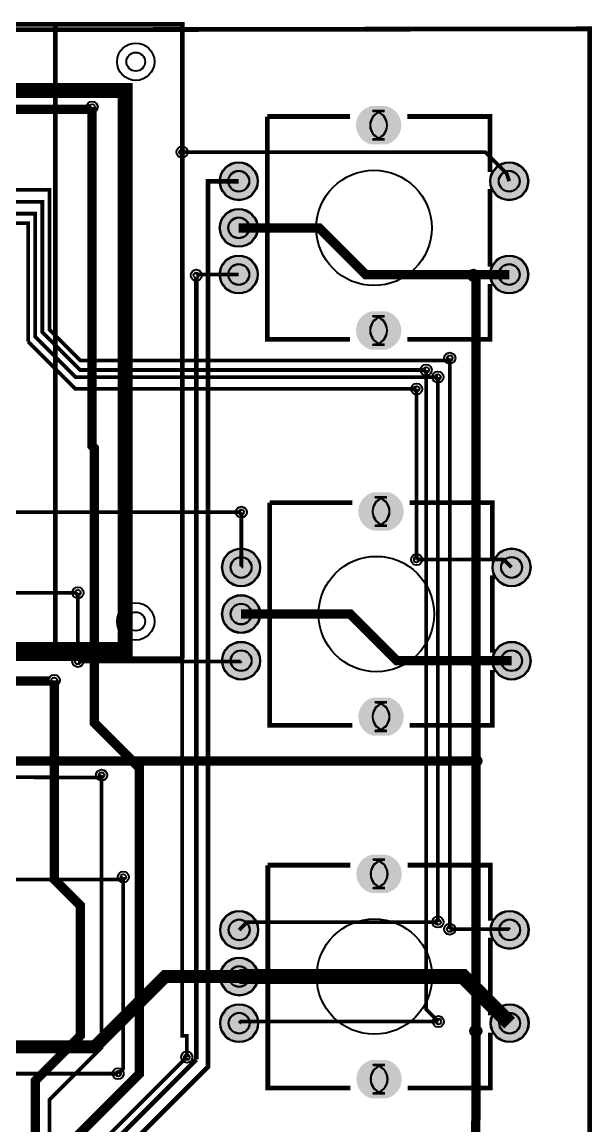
# Model space of a CAD drawing. Header units: millimetres. Extents: x -73.1 to 12.2, y 1 to 92.9.
# Drawn here: x -18.4 to 12.2, y 33.8 to 92.9 of the extents above; entities that cross this region are included whole.
import ezdxf

# ---------------------------------------------------------------- set-up
doc = ezdxf.new("R2010")
doc.units = ezdxf.units.MM
for name, color, linetype, true_color in [('BoardOutLine', 7, 'Continuous', 0xff00ff), ('BottomLayer', 7, 'Continuous', 0x0000ff), ('BottomSolderMaskLayer', 7, 'Continuous', 0xaa00ff), ('Document', 7, 'Continuous', 0xffffff), ('Hole', 7, 'Continuous', 0x222222), ('Multi-Layer', 7, 'Continuous', 0xc0c0c0), ('TopAssembly', 7, 'Continuous', 0x33cc99), ('TopLayer', 7, 'Continuous', 0xff0000), ('TopSilkLayer', 7, 'Continuous', 0xffcc00), ('TopSolderMaskLayer', 7, 'Continuous', 0x800080)]:
    doc.layers.add(name, color=color, linetype=linetype, true_color=true_color)

msp = doc.modelspace()

# ---------------------------------------------------------------- hatches: boundary and pattern name
at = {"layer": 'BottomSolderMaskLayer'}
for points in [[(1.1680721361442468, 88.44043688087373, -0.7853981633974483), (1.1680721361442463, 86.38963677927353), (0.34775209550411984, 86.38963677927353, -0.7853981633974483), (0.3477520955041202, 88.44043688087373)], [(-7.767360934721921, 84.41503683007363, 1), (-5.716560833121719, 84.41503683007363, 1)], [(6.732512065024082, 84.41503683007363, 1), (8.783312166624285, 84.41503683007363, 1)], [(-7.767360934721921, 81.91516383032763, 1), (-5.716560833121719, 81.91516383032763, 1)], [(-7.767360934721921, 79.41503683007375, 1), (-5.716560833121719, 79.41503683007375, 1)], [(6.732512065024082, 79.41503683007375, 1), (8.783312166624285, 79.41503683007375, 1)], [(1.1680721361442468, 77.44043688087373, -0.7853981633974483), (1.1680721361442463, 75.38963677927353), (0.34775209550411984, 75.38963677927353, -0.7853981633974483), (0.3477520955041202, 77.44043688087373)], [(1.295072390144924, 67.73964947929898, -0.7853981633974483), (1.2950723901449235, 65.68884937769877), (0.4747523495045696, 65.68884937769877, -0.7853981633974483), (0.47475234950456996, 67.73964947929898)], [(-7.6403606807214715, 63.71424942849876, 1), (-5.589560579121269, 63.71424942849876, 1)], [(6.859512319024759, 63.71424942849876, 1), (8.910312420624962, 63.71424942849876, 1)], [(-7.6403606807214715, 61.21437642875287, 1), (-5.589560579121269, 61.21437642875287, 1)], [(-7.6403606807214715, 58.714249428498874, 1), (-5.589560579121269, 58.714249428498874, 1)], [(6.859512319024759, 58.714249428498874, 1), (8.910312420624962, 58.714249428498874, 1)], [(1.295072390144924, 56.739649479298976, -0.7853981633974483), (1.2950723901449235, 54.68884937769877), (0.4747523495045696, 54.68884937769877, -0.7853981633974483), (0.47475234950456996, 56.739649479298976)], [(1.1906781813563614, 48.30861061722118, -0.7853981633974483), (1.190678181356361, 46.257810515620974), (0.37035814071623446, 46.257810515620974, -0.7853981633974483), (0.3703581407162348, 48.30861061722118)], [(-7.744754889509807, 44.283210566421076, 1), (-5.693954787909604, 44.283210566421076, 1)], [(6.755118110236197, 44.283210566421076, 1), (8.8059182118364, 44.283210566421076, 1)], [(-7.744754889509807, 41.783337566675186, 1), (-5.693954787909604, 41.783337566675186, 1)], [(-7.744754889509807, 39.283210566421076, 1), (-5.693954787909604, 39.283210566421076, 1)], [(6.755118110236197, 39.283210566421076, 1), (8.8059182118364, 39.283210566421076, 1)], [(1.1906781813563614, 37.30861061722129, -0.7853981633974483), (1.190678181356361, 35.25781051562109), (0.37035814071623446, 35.25781051562109, -0.7853981633974483), (0.3703581407162348, 37.30861061722129)]]:
    msp.add_hatch(color=256, dxfattribs=at).paths.add_polyline_path(points)
at = {"layer": 'Multi-Layer'}
for points in [[(1.1579121158242744, 88.41503683007363, -0.7853981633974483), (1.157912115824274, 86.41503683007363), (0.35791211582409216, 86.41503683007363, -0.7853981633974483), (0.3579121158240925, 88.41503683007363)], [(-7.74196088392182, 84.41503683007363, 1), (-5.74196088392182, 84.41503683007363, 1)], [(6.757912115824183, 84.41503683007363, 1), (8.757912115824183, 84.41503683007363, 1)], [(-7.74196088392182, 81.91516383032763, 1), (-5.74196088392182, 81.91516383032763, 1)], [(-7.74196088392182, 79.41503683007375, 1), (-5.74196088392182, 79.41503683007375, 1)], [(6.757912115824183, 79.41503683007375, 1), (8.757912115824183, 79.41503683007375, 1)], [(1.1579121158242744, 77.41503683007363, -0.7853981633974483), (1.157912115824274, 75.41503683007363), (0.35791211582409216, 75.41503683007363, -0.7853981633974483), (0.3579121158240925, 77.41503683007363)], [(1.2849123698247242, 67.71424942849887, -0.7853981633974483), (1.2849123698247238, 65.71424942849887), (0.48491236982454194, 65.71424942849887, -0.7853981633974483), (0.4849123698245423, 67.71424942849887)], [(-7.61496062992137, 63.71424942849876, 1), (-5.61496062992137, 63.71424942849876, 1)], [(6.88491236982486, 63.71424942849876, 1), (8.88491236982486, 63.71424942849876, 1)], [(-7.61496062992137, 61.21437642875287, 1), (-5.61496062992137, 61.21437642875287, 1)], [(-7.61496062992137, 58.714249428498874, 1), (-5.61496062992137, 58.714249428498874, 1)], [(6.88491236982486, 58.714249428498874, 1), (8.88491236982486, 58.714249428498874, 1)], [(1.2849123698247242, 56.714249428498874, -0.7853981633974483), (1.2849123698247238, 54.714249428498874), (0.48491236982454194, 54.714249428498874, -0.7853981633974483), (0.4849123698245423, 56.714249428498874)], [(1.180518161036389, 48.283210566421076, -0.7853981633974483), (1.1805181610363886, 46.283210566421076), (0.3805181610362068, 46.283210566421076, -0.7853981633974483), (0.3805181610362071, 48.283210566421076)], [(-7.719354838709705, 44.283210566421076, 1), (-5.719354838709705, 44.283210566421076, 1)], [(6.780518161036298, 44.283210566421076, 1), (8.780518161036298, 44.283210566421076, 1)], [(-7.719354838709705, 41.783337566675186, 1), (-5.719354838709705, 41.783337566675186, 1)], [(-7.719354838709705, 39.283210566421076, 1), (-5.719354838709705, 39.283210566421076, 1)], [(6.780518161036298, 39.283210566421076, 1), (8.780518161036298, 39.283210566421076, 1)], [(1.180518161036389, 37.28321056642119, -0.7853981633974483), (1.1805181610363886, 35.28321056642119), (0.3805181610362068, 35.28321056642119, -0.7853981633974483), (0.3805181610362071, 37.28321056642119)]]:
    msp.add_hatch(color=256, dxfattribs=at).paths.add_polyline_path(points)
at = {"layer": 'TopSolderMaskLayer'}
for points in [[(1.1680721361442468, 88.44043688087373, -0.7853981633974483), (1.1680721361442463, 86.38963677927353), (0.34775209550411984, 86.38963677927353, -0.7853981633974483), (0.3477520955041202, 88.44043688087373)], [(-7.767360934721921, 84.41503683007363, 1), (-5.716560833121719, 84.41503683007363, 1)], [(6.732512065024082, 84.41503683007363, 1), (8.783312166624285, 84.41503683007363, 1)], [(-7.767360934721921, 81.91516383032763, 1), (-5.716560833121719, 81.91516383032763, 1)], [(-7.767360934721921, 79.41503683007375, 1), (-5.716560833121719, 79.41503683007375, 1)], [(6.732512065024082, 79.41503683007375, 1), (8.783312166624285, 79.41503683007375, 1)], [(1.1680721361442468, 77.44043688087373, -0.7853981633974483), (1.1680721361442463, 75.38963677927353), (0.34775209550411984, 75.38963677927353, -0.7853981633974483), (0.3477520955041202, 77.44043688087373)], [(1.295072390144924, 67.73964947929898, -0.7853981633974483), (1.2950723901449235, 65.68884937769877), (0.4747523495045696, 65.68884937769877, -0.7853981633974483), (0.47475234950456996, 67.73964947929898)], [(-7.6403606807214715, 63.71424942849876, 1), (-5.589560579121269, 63.71424942849876, 1)], [(6.859512319024759, 63.71424942849876, 1), (8.910312420624962, 63.71424942849876, 1)], [(-7.6403606807214715, 61.21437642875287, 1), (-5.589560579121269, 61.21437642875287, 1)], [(-7.6403606807214715, 58.714249428498874, 1), (-5.589560579121269, 58.714249428498874, 1)], [(6.859512319024759, 58.714249428498874, 1), (8.910312420624962, 58.714249428498874, 1)], [(1.295072390144924, 56.739649479298976, -0.7853981633974483), (1.2950723901449235, 54.68884937769877), (0.4747523495045696, 54.68884937769877, -0.7853981633974483), (0.47475234950456996, 56.739649479298976)], [(1.1906781813563614, 48.30861061722118, -0.7853981633974483), (1.190678181356361, 46.257810515620974), (0.37035814071623446, 46.257810515620974, -0.7853981633974483), (0.3703581407162348, 48.30861061722118)], [(-7.744754889509807, 44.283210566421076, 1), (-5.693954787909604, 44.283210566421076, 1)], [(6.755118110236197, 44.283210566421076, 1), (8.8059182118364, 44.283210566421076, 1)], [(-7.744754889509807, 41.783337566675186, 1), (-5.693954787909604, 41.783337566675186, 1)], [(-7.744754889509807, 39.283210566421076, 1), (-5.693954787909604, 39.283210566421076, 1)], [(6.755118110236197, 39.283210566421076, 1), (8.8059182118364, 39.283210566421076, 1)], [(1.1906781813563614, 37.30861061722129, -0.7853981633974483), (1.190678181356361, 35.25781051562109), (0.37035814071623446, 35.25781051562109, -0.7853981633974483), (0.3703581407162348, 37.30861061722129)]]:
    msp.add_hatch(color=256, dxfattribs=at).paths.add_polyline_path(points)

# ---------------------------------------------------------------- linework, layer by layer
at = {"layer": 'BoardOutLine', "const_width": 0.25400050800101603}
msp.add_lwpolyline([(-68.58013716027426, 92.45618491236985), (12.065024130048187, 92.5831851663703), (12.06499872999757, 2.4137668275336637), (-68.70716281432556, 2.4137668275336637), (-68.58013716027426, 92.45618491236985)], close=True, dxfattribs=at)
at = {"layer": 'BottomLayer'}
for points, const_width in [([(-54.61013462026904, 88.26517653035307), (-14.732791465582977, 88.26517653035307), (-14.605029210058547, 88.39296418592835)], 0.5), ([(-9.779044958089798, 85.97917195834395), (6.471729743459491, 85.97917195834395), (7.621640843281739, 84.8292608585217), (7.757937515875028, 84.41501143002279)], 0.2), ([(-18.923063246126276, 83.94792989585983), (-16.89105918211817, 83.94792989585983), (-16.89105918211817, 76.45491490982988), (-15.24005588011164, 74.80391160782324), (4.444983489967171, 74.80391160782324), (4.571983743967621, 74.9309118618238)], 0.2), ([(-19.304064008127853, 83.31292862585724), (-17.272059944119746, 83.31292862585724), (-17.272059944119746, 76.32791465582932), (-15.24005588011164, 74.29591059182121), (3.301981203962441, 74.29591059182121)], 0.2), ([(-40.13210566421117, 82.16992633985274), (-18.0340614681229, 82.16992633985274), (-18.0340614681229, 78.35737871475737), (-18.034036068072282, 75.81915163830331)], 0.2), ([(-19.68506477012943, 82.67792735585476), (-17.653060706121323, 82.67792735585476), (-17.653060706121323, 76.0739141478283), (-15.494056388112767, 73.91490982981963), (3.936982473965145, 73.91490982981963)], 0.2), ([(7.757200914401892, 79.41402082804154), (0.06598933197869883, 79.41402082804154), (-2.435941071882098, 81.91595123190245), (-6.741173482346994, 81.91595123190245)], 0.5), ([(-9.017043434086872, 79.3751587503175), (-8.977139954279892, 79.41506223012448), (-6.74191008382013, 79.41506223012448)], 0.2), ([(-18.034036068072282, 75.81915163830331), (-15.494056388112767, 73.27990855981716), (2.7939801879604147, 73.27990855981716)], 0.2), ([(-39.49710439420869, 62.8658877317755), (-39.49710439420869, 66.6758953517907), (-13.84305308610601, 66.6758953517907)], 0.2), ([(-13.971501143002342, 66.67510795021587), (-6.604013208026572, 66.67510795021587)], 0.2), ([(2.794005588011032, 64.13510287020563), (7.464008128016303, 64.13510287020563), (7.884937769875705, 63.71422402844803)], 0.2), ([(-38.98907797815605, 62.357099314198535), (-15.367081534162935, 62.357099314198535), (-15.36705613411209, 62.35712471424938)], 0.2), ([(-6.614173228346544, 61.21490982981959), (-0.7620015240031535, 61.21490982981959), (1.7373380746760176, 58.71297942595879), (7.884201168402342, 58.71551943103884)], 0.5), ([(-15.367030734061473, 58.674091948183786), (-6.655092710185272, 58.674091948183786), (-6.6149098298196805, 58.71427482854972)], 0.2), ([(-36.59309118618239, 57.63119126238246), (-16.63705867411727, 57.630937261874465), (-16.63705867411727, 57.65811531623058)], 0.5), ([(5.969011938023868, 53.34008128016251), (-27.819608839217608, 53.34008128016251)], 0.5), ([(-36.59309118618239, 52.530099060198154), (-36.59309118618239, 52.530099060198154), (-14.224079248158432, 52.451079502158905), (-14.097053594107138, 52.57810515621031)], 0.2), ([(-20.95506731013461, 46.99009398018791), (-13.058420116840352, 46.99009398018791), (-12.93144526289052, 47.117068834137626)], 0.2), ([(3.9370078740157624, 44.70406400812794), (-6.298399796799458, 44.70406400812794), (-6.719354838709705, 44.283185166370345)], 0.2), ([(4.572009144018239, 44.32306324612648), (7.740563881127855, 44.32306324612648), (7.780518161036298, 44.283185166370345)], 0.2), ([(-19.687604775209593, 38.01447802895609), (-14.455194310388606, 38.01447802895609), (-10.685826771653637, 41.78384556769117), (-6.718338836677731, 41.78384556769117)], 0.7000000000000001), ([(-6.719354838709705, 41.78336296672592), (5.280441960883763, 41.78336296672592), (7.780518161036298, 39.28323596647192)], 0.8), ([(-13.208051816103534, 36.576835153670345), (-21.94820929641878, 36.576835153670345), (-21.94820929641878, 36.680975361950686), (-25.527076454152848, 40.259842519685094), (-27.813081026161854, 40.259842519685094), (-29.083083566167033, 38.98983997968003), (-32.10822961645931, 38.98983997968003)], 0.2), ([(3.959588519177032, 39.370053340106665), (-6.632537465074847, 39.370053340106665), (-6.719354838709705, 39.28323596647192)], 0.2), ([(-24.00307340614677, 31.242062484124972), (-15.748006096012205, 31.242062484124972), (-9.525019050038281, 37.46504953009901)], 0.2)]:
    msp.add_lwpolyline(points, dxfattribs=dict(at, const_width=const_width))
at = {"layer": 'BottomSolderMaskLayer'}
for points in [[(1.0656884023444488, 88.18435849959266), (0.4504483718644677, 88.18435849959266)], [(1.0656884023444493, 86.64623237817912), (0.450448371864468, 86.64623237817912)], [(1.0656884023444488, 77.18435849959266), (0.4504483718644677, 77.18435849959266)], [(1.0656884023444493, 75.64623237817912), (0.450448371864468, 75.64623237817912)], [(1.192688656345126, 67.48331248920564), (0.5774486258649175, 67.48331248920564)], [(1.1926886563451264, 65.9451863677921), (0.5774486258649177, 65.9451863677921)], [(1.192688656345126, 56.48331248920564), (0.5774486258649175, 56.48331248920564)], [(1.1926886563451264, 54.94518636779211), (0.5774486258649177, 54.94518636779211)], [(1.0882684023431464, 48.05227362712784), (0.4730283718631652, 48.05227362712784)], [(1.0882684023431468, 46.51414750571431), (0.47302837186316554, 46.51414750571431)], [(1.0882684023431464, 37.05227362712795), (0.4730283718631652, 37.05227362712795)], [(1.0882684023431468, 35.514147505714426), (0.47302837186316554, 35.514147505714426)]]:
    msp.add_lwpolyline(points, close=True, dxfattribs=at)
for centre, radius in [((-6.74196088392182, 84.41503683007363), 1.0254000508001015), ((7.757912115824183, 84.41503683007363), 1.0254000508001015), ((-6.741935483870975, 84.41529083058163), 0.5639830505467464), ((7.758064516129025, 84.41529083058163), 0.5639830505467464), ((-6.74196088392182, 81.91516383032763), 1.0254000508001015), ((-6.741935483870975, 81.91529083058163), 0.5639830505467464), ((-6.74196088392182, 79.41503683007375), 1.0254000508001015), ((-6.741935483870975, 79.41529083058163), 0.5639830505467464), ((7.757912115824183, 79.41503683007375), 1.0254000508001015), ((7.758064516129025, 79.41529083058163), 0.5639830505467464), ((-6.61496062992137, 63.71424942849876), 1.0254000508001015), ((7.88491236982486, 63.71424942849876), 1.0254000508001015), ((-6.614935229870525, 63.71424942849876), 0.5639830505467464), ((7.885064770129702, 63.71424942849876), 0.5639830505467464), ((-6.61496062992137, 61.21437642875287), 1.0254000508001015), ((-6.614935229870525, 61.214249428498874), 0.5639830505467464), ((-6.61496062992137, 58.714249428498874), 1.0254000508001015), ((-6.614935229870525, 58.714249428498874), 0.5639830505467464), ((7.88491236982486, 58.714249428498874), 1.0254000508001015), ((7.885064770129702, 58.714249428498874), 0.5639830505467464), ((-6.719354838709705, 44.283210566421076), 1.0254000508001015), ((7.780518161036298, 44.283210566421076), 1.0254000508001015), ((-6.719354838709705, 44.283210566421076), 0.5639830505467464), ((7.780645161290295, 44.283210566421076), 0.5639830505467464), ((-6.719354838709705, 41.783337566675186), 1.0254000508001015), ((-6.719354838709705, 41.78321056642119), 0.5639830505467464), ((-6.719354838709705, 39.283210566421076), 1.0254000508001015), ((7.780518161036298, 39.283210566421076), 1.0254000508001015), ((-6.719354838709705, 39.283210566421076), 0.5639830505467464), ((7.780645161290295, 39.283210566421076), 0.5639830505467464)]:
    msp.add_circle(centre, radius, dxfattribs=at)
for centre, start, end in [((1.065688402344449, 87.41529543888589), 450, 270), ((0.45044837186446784, 87.41529543888589), 270, 450), ((1.065688402344449, 76.41529543888589), 450, 270), ((0.45044837186446784, 76.41529543888589), 270, 450), ((1.1926886563451262, 66.71424942849887), 450, 270), ((0.5774486258649176, 66.71424942849887), 270, 450), ((1.1926886563451262, 55.714249428498874), 450, 270), ((0.5774486258649176, 55.714249428498874), 270, 450), ((1.0882684023431466, 47.283210566421076), 450, 270), ((0.4730283718631654, 47.283210566421076), 270, 450), ((1.0882684023431466, 36.28321056642119), 450, 270), ((0.4730283718631654, 36.28321056642119), 270, 450)]:
    msp.add_arc(centre, 0.7690630607067666, start, end, dxfattribs=at)
at = {"layer": 'Document'}
for centre in [(-12.262153924307995, 90.8191516383032), (-12.262153924307995, 60.81915163830331)]:
    msp.add_circle(centre, 0.5001270002540006, dxfattribs=at)
at = {"layer": 'Hole'}
for centre in [(-14.605054610109164, 88.39293878587762), (-9.779044958089798, 85.97917195834395), (-9.017043434086872, 79.3751587503175), (5.841986283972574, 79.3751587503175), (4.571983743967621, 74.93014986029971), (3.301981203962441, 74.29514859029712), (3.936982473965145, 73.91414782829565), (2.7939801879604147, 73.27914655829306), (-6.60403860807719, 66.67513335026672), (2.7939801879604147, 64.13512827025647), (-15.36705613411209, 62.35712471424938), (-15.36705613411209, 58.67411734823463), (5.968986537973251, 58.67411734823463), (-16.63705867411727, 57.65811531623058), (5.968986537973251, 53.34010668021335), (-14.097053594107138, 52.57810515621031), (-12.93144526289052, 47.11709423418847), (3.936982473965145, 44.70408940817879), (4.571983743967621, 44.323088646177325), (3.959588519177032, 39.37007874015751), (5.968986537973251, 38.86207772415548), (-9.525044450088899, 37.465074930149854), (-13.208051816103534, 36.57607315214625)]:
    msp.add_circle(centre, 0.15001270002540007, dxfattribs=at)
at = {"layer": 'Multi-Layer'}
for points in [[(1.0580645161289792, 88.16530353060702), (0.4580645161290703, 88.16530353060702)], [(1.0580645161289797, 86.66527813055623), (0.4580645161290705, 86.66527813055623)], [(1.0580645161289792, 77.16530353060713), (0.4580645161290703, 77.16530353060713)], [(1.0580645161289797, 75.66527813055635), (0.4580645161290705, 75.66527813055635)], [(1.185064770129429, 67.46426212852427), (0.5850647701297474, 67.46426212852427)], [(1.1850647701294295, 65.96423672847348), (0.5850647701297477, 65.96423672847348)], [(1.185064770129429, 56.464262128524275), (0.5850647701297474, 56.464262128524275)], [(1.1850647701294295, 54.96423672847347), (0.5850647701297477, 54.96423672847347)], [(1.080645161290249, 48.03322326644648), (0.4806451612903401, 48.03322326644648)], [(1.0806451612902495, 46.533197866395675), (0.4806451612903403, 46.533197866395675)], [(1.080645161290249, 37.03322326644659), (0.4806451612903401, 37.03322326644659)], [(1.0806451612902495, 35.53319786639579), (0.4806451612903403, 35.53319786639579)]]:
    msp.add_lwpolyline(points, close=True, dxfattribs=at)
for centre, radius in [((-12.262153924307995, 90.8191516383032), 1), ((-14.605054610109164, 88.39293878587762), 0.30000000000000004), ((-9.779044958089798, 85.97917195834395), 0.30000000000000004), ((-6.74196088392182, 84.41503683007363), 1), ((7.757912115824183, 84.41503683007363), 1), ((-6.741935483870975, 84.41529083058163), 0.5500127000254001), ((7.758064516129025, 84.41529083058163), 0.5500127000254001), ((-6.74196088392182, 81.91516383032763), 1), ((-6.741935483870975, 81.91529083058163), 0.5500127000254001), ((-6.74196088392182, 79.41503683007375), 1), ((-6.741935483870975, 79.41529083058163), 0.5500127000254001), ((7.757912115824183, 79.41503683007375), 1), ((7.758064516129025, 79.41529083058163), 0.5500127000254001), ((-9.017043434086872, 79.3751587503175), 0.30000000000000004), ((5.841986283972574, 79.3751587503175), 0.30000000000000004), ((4.571983743967621, 74.93014986029971), 0.30000000000000004), ((3.301981203962441, 74.29514859029712), 0.30000000000000004), ((3.936982473965145, 73.91414782829565), 0.30000000000000004), ((2.7939801879604147, 73.27914655829306), 0.30000000000000004), ((-6.60403860807719, 66.67513335026672), 0.30000000000000004), ((-6.61496062992137, 63.71424942849876), 1), ((7.88491236982486, 63.71424942849876), 1), ((-6.614935229870525, 63.71424942849876), 0.5500127000254001), ((2.7939801879604147, 64.13512827025647), 0.30000000000000004), ((7.885064770129702, 63.71424942849876), 0.5500127000254001), ((-15.36705613411209, 62.35712471424938), 0.30000000000000004), ((-6.61496062992137, 61.21437642875287), 1), ((-12.262153924307995, 60.81915163830331), 1), ((-6.614935229870525, 61.214249428498874), 0.5500127000254001), ((-6.61496062992137, 58.714249428498874), 1), ((-6.614935229870525, 58.714249428498874), 0.5500127000254001), ((7.88491236982486, 58.714249428498874), 1), ((7.885064770129702, 58.714249428498874), 0.5500127000254001), ((-15.36705613411209, 58.67411734823463), 0.30000000000000004), ((5.968986537973251, 58.67411734823463), 0.30000000000000004), ((-16.63705867411727, 57.65811531623058), 0.30000000000000004), ((5.968986537973251, 53.34010668021335), 0.30000000000000004), ((-14.097053594107138, 52.57810515621031), 0.30000000000000004), ((-12.93144526289052, 47.11709423418847), 0.30000000000000004), ((-6.719354838709705, 44.283210566421076), 1), ((3.936982473965145, 44.70408940817879), 0.30000000000000004), ((7.780518161036298, 44.283210566421076), 1), ((-6.719354838709705, 44.283210566421076), 0.5500127000254001), ((4.571983743967621, 44.323088646177325), 0.30000000000000004), ((7.780645161290295, 44.283210566421076), 0.5500127000254001), ((-6.719354838709705, 41.783337566675186), 1), ((-6.719354838709705, 41.78321056642119), 0.5500127000254001), ((-6.719354838709705, 39.283210566421076), 1), ((7.780518161036298, 39.283210566421076), 1), ((-6.719354838709705, 39.283210566421076), 0.5500127000254001), ((3.959588519177032, 39.37007874015751), 0.30000000000000004), ((7.780645161290295, 39.283210566421076), 0.5500127000254001), ((5.968986537973251, 38.86207772415548), 0.30000000000000004), ((-9.525044450088899, 37.465074930149854), 0.30000000000000004), ((-13.208051816103534, 36.57607315214625), 0.30000000000000004)]:
    msp.add_circle(centre, radius, dxfattribs=at)
for centre, start, end in [((1.0580645161289794, 87.41529083058163), 450, 270), ((0.4580645161290704, 87.41529083058163), 270, 450), ((1.0580645161289794, 76.41529083058174), 450, 270), ((0.4580645161290704, 76.41529083058174), 270, 450), ((1.1850647701294292, 66.71424942849887), 450, 270), ((0.5850647701297476, 66.71424942849887), 270, 450), ((1.1850647701294292, 55.714249428498874), 450, 270), ((0.5850647701297476, 55.714249428498874), 270, 450), ((1.0806451612902492, 47.283210566421076), 450, 270), ((0.4806451612903402, 47.283210566421076), 270, 450), ((1.0806451612902492, 36.28321056642119), 450, 270), ((0.4806451612903402, 36.28321056642119), 270, 450)]:
    msp.add_arc(centre, 0.7500127000254001, start, end, dxfattribs=at)
at = {"layer": 'TopAssembly', "const_width": 0.25400050800101603}
for points in [[(-65.76212852425715, 58.8191516383032), (-65.76212852425715, 92.81915163830331), (-9.762128524256923, 92.81915163830331), (-9.762128524256923, 58.8191516383032)], [(-16.572136144272235, 92.81915163830331), (-16.572136144272235, 58.8191516383032)], [(-9.762128524256923, 58.8191516383032), (-65.76212852425715, 58.8191516383032)]]:
    msp.add_lwpolyline(points, dxfattribs=at)
at = {"layer": 'TopLayer'}
for points, const_width in [([(-14.605029210058547, 88.39296418592835), (-14.605029210058547, 70.23192786385573), (-14.478028956058097, 70.10492760985517), (-14.478028956058097, 55.372898145796285), (-12.065024130048414, 52.9598933197866), (-12.065024130048414, 36.576098552197095), (-15.36705613411209, 33.27406654813308)], 0.5), ([(-9.779044958089798, 85.97917195834395), (-9.779044958089798, 38.60886461772918), (-9.525019050038281, 38.60886461772918), (-9.525019050038281, 37.46504953009901)], 0.2), ([(-14.351054102108037, 23.241046482092997), (-14.351054102108037, 30.988798577597095), (-8.382016764033551, 36.95786131572254), (-8.382016764033551, 84.4152654305309), (-6.741173482346994, 84.4152654305309)], 0.25001270002540005), ([(-9.017018034036028, 37.338049276098445), (-9.017018034036028, 79.3751587503175), (-9.017043434086872, 79.3751587503175)], 0.25001270002540005), ([(5.969011938023868, 58.674091948183786), (5.969011938023868, 79.24813309626609), (5.842011684023191, 79.37513335026665)], 0.5), ([(4.572009144018239, 74.93012446024886), (4.572009144018239, 44.32306324612648)], 0.2), ([(3.3020066040130587, 74.29512319024627), (3.3020066040130587, 40.028676657353344), (3.5560071120141856, 39.77467614935233), (3.9598425196850258, 39.37086614173222)], 0.2), ([(3.9370078740157624, 73.91412242824481), (3.9370078740157624, 44.70411480822963)], 0.2), ([(2.794005588011032, 73.27912115824222), (2.794005588011032, 64.13515367030743)], 0.2), ([(-6.604013208026572, 66.67510795021587), (-6.604013208026572, 63.725069850139676), (-6.6149098298196805, 63.71422402844803)], 0.2), ([(-15.367030734061473, 62.357099314198535), (-15.367030734061473, 62.357099314198535), (-15.367030734061473, 58.67414274828559), (-15.36705613411209, 58.67411734823463)], 0.2), ([(5.969011938023868, 38.86205232410464), (5.969011938023868, 58.674091948183786)], 0.5), ([(-16.63705867411727, 57.65887731775467), (-16.63705867411727, 46.990855981712), (-15.24005588011164, 45.59385318770637), (-15.24005588011164, 38.60883921767845), (-17.653060706121323, 36.19583439166877), (-17.653060706121323, 27.051816103632177)], 0.5), ([(-14.09702819405652, 52.57807975615947), (-14.09702819405652, 52.57807975615947), (-14.09702819405652, 37.973863347726706), (-16.89105918211817, 35.17980695961387), (-16.89105918211817, 30.480060960121932)], 0.2), ([(-12.93144526289052, 47.117068834137626), (-12.93144526289052, 36.85267970535938), (-13.208051816103534, 36.57607315214625)], 0.2), ([(5.969011938023868, 34.163779527559086), (5.969011938023868, 38.86205232410464)], 0.5), ([(-14.605054610109164, 31.62382524765053), (-14.605054610109164, 31.75082550165098), (-9.017043434086872, 37.338836677673385)], 0.25001270002540005), ([(-4.191033782067507, 4.064770129540307), (-1.2700279400557974, 6.985775971552016), (-1.2700279400557974, 23.460248920497747), (5.938506477013107, 30.551943103886174), (5.968986537973251, 34.16383032766066)], 0.5)]:
    msp.add_lwpolyline(points, dxfattribs=dict(at, const_width=const_width))
at = {"layer": 'TopSilkLayer'}
for points, const_width in [([(-63.88112776225557, 89.28117856235713), (-12.82702565405134, 89.28117856235713), (-12.82702565405134, 59.30911861823722), (-63.754127508254896, 59.30911861823722), (-63.754127508254896, 89.28117856235713)], 0.8), ([(-0.7800355600711555, 87.88430276860561), (-5.206959613919253, 87.88430276860561)], 0.25400050800101603), ([(-0.7800355600711555, 75.94627889255776), (-5.206959613919253, 75.94627889255776), (-5.206959613919253, 87.88430276860561)], 0.25400050800101603), ([(6.727076454152893, 84.91696723393443), (6.727076454152893, 87.88430276860561), (2.2961645923292053, 87.88430276860561)], 0.25400050800101603), ([(6.727076454152893, 79.83695707391416), (6.727076454152893, 83.99362458724909)], 0.25400050800101603), ([(6.727076454152893, 77.43129286258579), (6.727076454152893, 78.91361442722882)], 0.25400050800101603), ([(-5.2109474218948435, 77.43129286258579), (-5.2109474218948435, 76.54229108458219)], 0.25400050800101603), ([(6.727076454152893, 77.43129286258579), (6.727076454152893, 76.54229108458219)], 0.25400050800101603), ([(6.727076454152893, 76.54229108458219), (6.727076454152893, 75.94627889255776), (2.2961645923292053, 75.94627889255776)], 0.25400050800101603), ([(-0.6530353060707057, 67.18326136652274), (-5.0799593599185755, 67.18326136652274)], 0.25400050800101603), ([(-0.6530353060707057, 55.245237490475006), (-5.0799593599185755, 55.245237490475006), (-5.0799593599185755, 67.18326136652274)], 0.25400050800101603), ([(6.8540767081535705, 64.21592583185168), (6.8540767081535705, 67.18326136652274), (2.423164846329655, 67.18326136652274)], 0.25400050800101603), ([(6.8540767081535705, 59.1359156718313), (6.8540767081535705, 63.292583185166336)], 0.25400050800101603), ([(6.8540767081535705, 56.73025146050293), (6.8540767081535705, 58.21257302514596)], 0.25400050800101603), ([(-5.083947167894394, 56.73025146050293), (-5.083947167894394, 55.84124968249944)], 0.25400050800101603), ([(6.8540767081535705, 56.73025146050293), (6.8540767081535705, 55.84124968249944)], 0.25400050800101603), ([(6.8540767081535705, 55.84124968249944), (6.8540767081535705, 55.245237490475006), (2.423164846329655, 55.245237490475006)], 0.25400050800101603), ([(-0.7574549149096583, 47.75222250444506), (-5.184378968757983, 47.75222250444506)], 0.25400050800101603), ([(-0.7574549149096583, 35.81419862839732), (-5.184378968757983, 35.81419862839732), (-5.184378968757983, 47.75222250444506)], 0.25400050800101603), ([(6.749657099314163, 44.78488696977388), (6.749657099314163, 47.75222250444506), (2.318745237490475, 47.75222250444506)], 0.25400050800101603), ([(6.749657099314163, 39.704876809753614), (6.749657099314163, 43.86154432308854)], 0.25400050800101603), ([(6.749657099314163, 37.29921259842524), (6.749657099314163, 38.78153416306827)], 0.25400050800101603), ([(-5.188366776733574, 37.29921259842524), (-5.188366776733574, 36.41021082042164)], 0.25400050800101603), ([(6.749657099314163, 37.29921259842524), (6.749657099314163, 36.41021082042164)], 0.25400050800101603), ([(6.749657099314163, 36.41021082042164), (6.749657099314163, 35.81419862839732), (2.318745237490475, 35.81419862839732)], 0.25400050800101603)]:
    msp.add_lwpolyline(points, dxfattribs=dict(at, const_width=const_width))
for centre in [(0.507975615951409, 81.91516383032763), (0.6349758699518588, 61.21437642875287), (0.5305816611635237, 41.783337566675186)]:
    msp.add_circle(centre, 3.0927101854203713, dxfattribs=at)
at = {"layer": 'TopSolderMaskLayer'}
for points in [[(1.0656884023444488, 88.18435849959266), (0.4504483718644677, 88.18435849959266)], [(1.0656884023444493, 86.64623237817912), (0.450448371864468, 86.64623237817912)], [(1.0656884023444488, 77.18435849959266), (0.4504483718644677, 77.18435849959266)], [(1.0656884023444493, 75.64623237817912), (0.450448371864468, 75.64623237817912)], [(1.192688656345126, 67.48331248920564), (0.5774486258649175, 67.48331248920564)], [(1.1926886563451264, 65.9451863677921), (0.5774486258649177, 65.9451863677921)], [(1.192688656345126, 56.48331248920564), (0.5774486258649175, 56.48331248920564)], [(1.1926886563451264, 54.94518636779211), (0.5774486258649177, 54.94518636779211)], [(1.0882684023431464, 48.05227362712784), (0.4730283718631652, 48.05227362712784)], [(1.0882684023431468, 46.51414750571431), (0.47302837186316554, 46.51414750571431)], [(1.0882684023431464, 37.05227362712795), (0.4730283718631652, 37.05227362712795)], [(1.0882684023431468, 35.514147505714426), (0.47302837186316554, 35.514147505714426)]]:
    msp.add_lwpolyline(points, close=True, dxfattribs=at)
for centre, radius in [((-6.74196088392182, 84.41503683007363), 1.0254000508001015), ((7.757912115824183, 84.41503683007363), 1.0254000508001015), ((-6.741935483870975, 84.41529083058163), 0.5639830505467464), ((7.758064516129025, 84.41529083058163), 0.5639830505467464), ((-6.74196088392182, 81.91516383032763), 1.0254000508001015), ((-6.741935483870975, 81.91529083058163), 0.5639830505467464), ((-6.74196088392182, 79.41503683007375), 1.0254000508001015), ((-6.741935483870975, 79.41529083058163), 0.5639830505467464), ((7.757912115824183, 79.41503683007375), 1.0254000508001015), ((7.758064516129025, 79.41529083058163), 0.5639830505467464), ((-6.61496062992137, 63.71424942849876), 1.0254000508001015), ((7.88491236982486, 63.71424942849876), 1.0254000508001015), ((-6.614935229870525, 63.71424942849876), 0.5639830505467464), ((7.885064770129702, 63.71424942849876), 0.5639830505467464), ((-6.61496062992137, 61.21437642875287), 1.0254000508001015), ((-6.614935229870525, 61.214249428498874), 0.5639830505467464), ((-6.61496062992137, 58.714249428498874), 1.0254000508001015), ((-6.614935229870525, 58.714249428498874), 0.5639830505467464), ((7.88491236982486, 58.714249428498874), 1.0254000508001015), ((7.885064770129702, 58.714249428498874), 0.5639830505467464), ((-6.719354838709705, 44.283210566421076), 1.0254000508001015), ((7.780518161036298, 44.283210566421076), 1.0254000508001015), ((-6.719354838709705, 44.283210566421076), 0.5639830505467464), ((7.780645161290295, 44.283210566421076), 0.5639830505467464), ((-6.719354838709705, 41.783337566675186), 1.0254000508001015), ((-6.719354838709705, 41.78321056642119), 0.5639830505467464), ((-6.719354838709705, 39.283210566421076), 1.0254000508001015), ((7.780518161036298, 39.283210566421076), 1.0254000508001015), ((-6.719354838709705, 39.283210566421076), 0.5639830505467464), ((7.780645161290295, 39.283210566421076), 0.5639830505467464)]:
    msp.add_circle(centre, radius, dxfattribs=at)
for centre, start, end in [((1.065688402344449, 87.41529543888589), 450, 270), ((0.45044837186446784, 87.41529543888589), 270, 450), ((1.065688402344449, 76.41529543888589), 450, 270), ((0.45044837186446784, 76.41529543888589), 270, 450), ((1.1926886563451262, 66.71424942849887), 450, 270), ((0.5774486258649176, 66.71424942849887), 270, 450), ((1.1926886563451262, 55.714249428498874), 450, 270), ((0.5774486258649176, 55.714249428498874), 270, 450), ((1.0882684023431466, 47.283210566421076), 450, 270), ((0.4730283718631654, 47.283210566421076), 270, 450), ((1.0882684023431466, 36.28321056642119), 450, 270), ((0.4730283718631654, 36.28321056642119), 270, 450)]:
    msp.add_arc(centre, 0.7690630607067666, start, end, dxfattribs=at)

doc.saveas('drawing.dxf')
